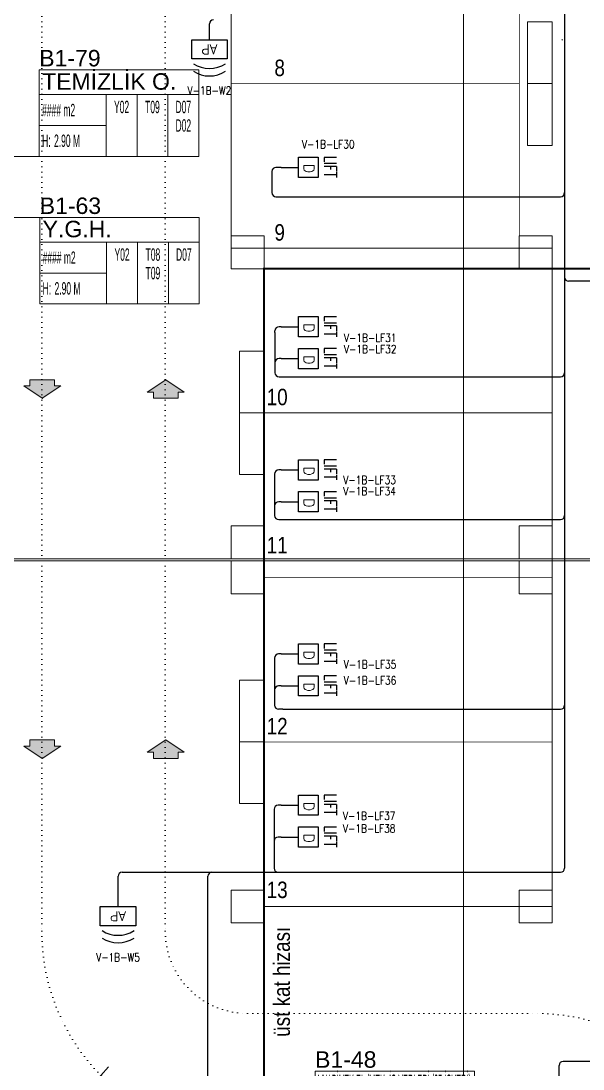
# Model space of a CAD drawing. Header units: metres. Extents: x -13621 to 152406, y -16073 to 22221.
# Drawn here: x 57050 to 58415, y 4445 to 6992 of the extents above; entities that cross this region are included whole.
import ezdxf
from ezdxf.enums import TextEntityAlignment as Align

# ---------------------------------------------------------------- set-up
doc = ezdxf.new("R2010")
doc.units = ezdxf.units.M
doc.header["$LTSCALE"] = 100
doc.header["$MEASUREMENT"] = 0
doc.linetypes.add('DOT2', pattern=[0.125, 0, -0.125])
doc.linetypes.add('HIDDEN', pattern=[0.375, 0.25, -0.125])
doc.layers.get('0').update_dxf_attribs({"color": 9, "lineweight": 9})
for name, color, linetype, lineweight in [('01', 9, 'Continuous', 9), ('05', 9, 'Continuous', 9), ('06D', 9, 'Continuous', 9), ('20', 9, 'DOT2', 9), ('21', 9, 'Continuous', 9), ('21_mahal200', 9, 'Continuous', 9), ('25', 9, 'Continuous', 9), ('Data  Tavan', 170, 'Continuous', 30), ('E-ACCESS POINT (KABLOSUZ ERİŞİM İÇİN)', 7, 'Continuous', 30), ('E-DAHİLİ DOME KAMERA', 7, 'Continuous', 30), ('E-DAHİLİ KAMERA', 7, 'Continuous', 30), ('E-DATA LIFT PRIZI', 7, 'Continuous', 30), ('E-YAZI', 7, 'Continuous', 30)]:
    doc.layers.add(name, color=color, linetype=linetype, lineweight=lineweight)
doc.styles.add('Arial', font='arial.ttf', dxfattribs={"height": 2.5})
doc.styles.add('E-YAZI', font='txttw.shx')
doc.styles.add('MuuM_TEXT-STANDART', font='ARIALN.TTF')
doc.dimstyles.new('MuuM_DIM200', dxfattribs={"dimscale": 20, "dimtxt": 2, "dimasz": 1, "dimexe": 1, "dimexo": 1, "dimgap": 1, "dimtad": 1, "dimdec": 1, "dimrnd": 0.5, "dimdsep": 46, "dimtxsty": 'MuuM_TEXT-STANDART', "dimblk": 'ARCHTICK', "dimcen": 0, "dimdle": 0.15, "dimclrd": 256, "dimclre": 256, "dimclrt": 256, "dimadec": 0, "dimazin": 0, "dimtfac": 5, "dimtdec": 1, "dimtix": 1, "dimtmove": 2, "dimatfit": 3, "dimldrblk": 'DOT', "dimfxl": 3, "dimfxlon": 1, "dimtolj": 1, "dimlwd": -1, "dimlwe": -1, "dimarcsym": 0})

# ---------------------------------------------------------------- blocks, each defined once
blk = doc.blocks.new('*U215')
at = {"layer": 'E-ACCESS POINT (KABLOSUZ ERİŞİM İÇİN)', "color": 4}
blk.add_lwpolyline([(-2.39, 3.24), (2.39, 3.24), (2.39, 0.65), (-2.39, 0.65)], close=True, dxfattribs=at)
at = {"layer": 'E-ACCESS POINT (KABLOSUZ ERİŞİM İÇİN)', "color": 3}
for centre in [(0, 1.56), (0, 0.55)]:
    blk.add_arc(centre, 3.99, 57.1828, 122.8172, dxfattribs=at)
at = {"layer": 'E-ACCESS POINT (KABLOSUZ ERİŞİM İÇİN)', "color": 3, "style": 'E-YAZI'}
blk.add_text('AP', height=1.28, dxfattribs=at).set_placement((-1.05, 1.31))
blk = doc.blocks.new('E-DATA LIFT PRIZI')
at = {"layer": 'E-DATA LIFT PRIZI', "color": 2}
blk.add_line((0, 0), (0, 42), dxfattribs=at)
blk.add_lwpolyline([(-24.6, 89.6), (24.6, 89.6), (24.6, 42), (-24.6, 42)], close=True, dxfattribs=at)
at = {"layer": 'E-DATA LIFT PRIZI', "color": 2, "style": 'E-YAZI', "width": 0.7}
blk.add_text('LIFT', height=30, dxfattribs=at).set_placement((-28, 104.2))
at = {"layer": 'E-DATA LIFT PRIZI', "color": 2, "style": 'E-YAZI'}
blk.add_text('D', height=25.6, dxfattribs=at).set_placement((-8.8, 54.6))
blk = doc.blocks.new('100_DAHİLİ DOME KAMERA')
at = {"layer": 'E-DAHİLİ DOME KAMERA', "color": 4}
for p, q in [((-1.936, 0.715), (-1.936, -0.689)), ((0.82, 0.715), (-1.936, 0.715)), ((0.82, -0.689), (0.82, 0.715)), ((0.82, 0.294), (2.131, 0.668)), ((2.131, 0.668), (2.131, -0.643)), ((-1.936, -0.689), (0.82, -0.689)), ((0.82, -0.268), (2.131, -0.643))]:
    blk.add_line(p, q, dxfattribs=at)
at = {"layer": 'E-DAHİLİ DOME KAMERA', "color": 4, "linetype": 'Continuous'}
blk.add_circle((0, 0), 2.566, dxfattribs=at)
at = {"layer": 'E-DAHİLİ KAMERA', "color": 4}
for q in [(13.416, 6.264), (13.416, -6.264)]:
    blk.add_line((2.566, 0), q, dxfattribs=at)
blk = doc.blocks.new('p-kolon_80x80')
blk.add_lwpolyline([(-40, -40), (40, -40), (40, 40), (-40, 40)], close=True)
blk = doc.blocks.new('1.bod.mimari.elk')
at = {"layer": '01'}
for p in [(1600, -2200), (2300, -2200), (1600, -2905), (2300, -2905), (1600, -2990), (2300, -2990), (1600, -3790), (2300, -3790)]:
    blk.add_blockref('p-kolon_80x80', p, dxfattribs=at)
blk = doc.blocks.new('p-işyeri')
at = {"color": 0, "const_width": 2}
blk.add_lwpolyline([(200, 0), (200, 700), (-200, 700), (-200, 0)], close=True, dxfattribs=at)
blk = doc.blocks.new('p-dilatasyon yeri')
at = {"layer": '06D'}
for points in [[(0, 5685), (5355, 5685)], [(5355, 5680), (0, 5680)]]:
    blk.add_lwpolyline(points, dxfattribs=at)
blk = doc.blocks.new('_ArchTick')
at = {"color": 0, "linetype": 'ByBlock', "const_width": 0.15}
blk.add_lwpolyline([(-0.5, -0.5), (0.5, 0.5)], dxfattribs=at)
blk = doc.blocks.new('*D467')
at = {"layer": '25', "transparency": 16777216}
for p, q in [((92079.7, 5767), (92003.8, 5767)), ((92023.8, -1056), (92023.8, 5770)), ((92079.7, -1053), (92003.8, -1053))]:
    blk.add_line(p, q, dxfattribs=at)
at = {"layer": '25', "transparency": 16777216, "xscale": 20, "yscale": 20, "zscale": 20}
for p, rotation in [((92023.8, 5767), 90), ((92023.8, -1053), 270)]:
    blk.add_blockref('_ArchTick', p, dxfattribs=dict(at, rotation=rotation))
at = {"layer": '25', "transparency": 16777216, "insert": (91978.3, 2247.9), "char_height": 50, "attachment_point": 5, "rotation": 90, "style": 'MuuM_TEXT-STANDART'}
blk.add_mtext('\\A1;6820', dxfattribs=at)
blk = doc.blocks.new('_Dot')
at = {"color": 0, "linetype": 'ByBlock', "lineweight": -2}
blk.add_line((-0.5, 0), (-1, 0), dxfattribs=at)
at = {"color": 0, "linetype": 'ByBlock', "const_width": 0.5}
blk.add_lwpolyline([(-0.25, 0, 1), (0.25, 0, 1)], format="xyb", close=True, dxfattribs=at)
blk = doc.blocks.new('0_arrow1')
blk.add_hatch(color=254).paths.add_polyline_path([(0, 0), (-22.5, -15), (-15, -15), (-15, -22.5), (15, -22.5), (15, -15), (22.5, -15)])
at = {"linetype": 'ByBlock', "lineweight": -2}
blk.add_lwpolyline([(15, -22.5), (-15, -22.5), (-15, -15), (-22.5, -15), (0, 0), (22.5, -15), (15, -15)], close=True, dxfattribs=at)
blk.add_point((0, 0))
blk = doc.blocks.new('p-birim')
blk.add_lwpolyline([(0, 0), (1, 0), (1, 1), (0, 1)], close=True)
blk = doc.blocks.new('0_roomno2')
blk.add_lwpolyline([(19.38, -10.5), (0, -10.5), (0, 0), (19.38, 0)], close=True)
for points in [[(0, -3), (19.38, -3)], [(8.12, -3), (8.12, -10.5)], [(11.88, -3), (11.88, -10.5)], [(15.62, -3), (15.62, -10.5)], [(0, -6.75), (8.12, -6.75)]]:
    blk.add_lwpolyline(points)
at = {"style": 'MuuM_TEXT-STANDART', "width": 0.6}
blk.add_text('H:', height=1.5, dxfattribs=at).set_placement((0.35, -8.61), align=Align.MIDDLE_LEFT)
at = {"style": 'Arial'}
blk.add_attdef('ODANO', (0, 1.17), '', height=2, dxfattribs=at)
blk.add_attdef('MEKANADI', text='', height=2, dxfattribs=at).set_placement((0.35, -3), align=Align.BOTTOM_LEFT)
at = {"style": 'MuuM_TEXT-STANDART', "width": 0.6}
for tag, p in [('YER01', (10, -4.5)), ('TAVAN01', (13.75, -4.5)), ('DUVAR01', (17.5, -4.5)), ('YER02', (10, -6.75)), ('TAVAN02', (13.75, -6.75)), ('DUVAR02', (17.5, -6.75)), ('YER03', (10, -9)), ('TAVAN03', (13.75, -9)), ('DUVAR03', (17.5, -9))]:
    blk.add_attdef(tag, text='', height=1.5, dxfattribs=at).set_placement(p, align=Align.MIDDLE_CENTER)
for tag, p in [('M2', (0.35, -4.88)), ('TEMIZTAVANYUKSEKLIGI', (1.8, -8.61))]:
    blk.add_attdef(tag, text='', height=1.5, dxfattribs=at).set_placement(p, align=Align.MIDDLE_LEFT)
blk = doc.blocks.new('1.bod.mimari1.elk')
at = {"layer": '06D', "linetype": 'DOT2'}
for points in [[(1100, -1400), (1100, -3850, 0.4142136), (1600, -4350), (2300, -4350)], [(1400, -1400), (1400, -3850, 0.4142136), (1600, -4050)]]:
    blk.add_lwpolyline(points, format="xyb", dxfattribs=at)
blk.add_lwpolyline([(1600, -4050), (2300, -4050)], dxfattribs=at)
blk.add_arc((2300, -4550), 500, 0, 90, dxfattribs=at)
at = {"layer": '20', "ltscale": 2, "const_width": 5}
blk.add_lwpolyline([(860, -7830), (1640, -7830), (1640, -4630), (1640, -4630), (1640, -3830), (1640, -3830), (1640, -2240), (3740, -2240), (3740, -1723.58)], dxfattribs=at)
blk.add_blockref('p-dilatasyon yeri', (0, -8630))
at = {"layer": '05', "xscale": 60.00000000000003, "yscale": 150}
for p in [(2280, -1790), (2280, -1940), (1580, -2590), (1580, -2740), (1580, -3390), (1580, -3540)]:
    blk.add_blockref('p-birim', p, dxfattribs=at)
at = {"layer": '06D', "color": 89, "linetype": 'HIDDEN', "true_color": 0x2e4d23, "rotation": 90}
for p in [(2260, -1590), (2260, -1990), (2340, -2390), (2340, -2790), (2340, -3190), (2340, -3590)]:
    blk.add_blockref('p-işyeri', p, dxfattribs=at)
at = {"layer": '06D', "xscale": -2, "yscale": 2, "zscale": 2, "rotation": 180}
for p in [(1101.16, -2554.68), (1101.16, -3430)]:
    blk.add_blockref('0_arrow1', p, dxfattribs=at)
at = {"layer": '06D', "xscale": -2, "yscale": 2, "zscale": 2}
for p in [(1401.16, -2509.68), (1401.16, -3385)]:
    blk.add_blockref('0_arrow1', p, dxfattribs=at)
at = {"layer": '21_mahal200'}
ref = blk.add_blockref('0_roomno2', (1093.91, -1756.67), dxfattribs=dict(at, xscale=20, yscale=20, zscale=20))
ref.add_attrib('ODANO', 'B1-79', (1093.91, -1748.02), dxfattribs={"layer": '0', "height": 40, "style": 'Arial'})
ref.add_attrib('MEKANADI', 'TEMİZLİK O.', dxfattribs={"layer": '0', "height": 40, "style": 'Arial'}).set_placement((1100.91, -1816.67), align=Align.BOTTOM_LEFT)
ref.add_attrib('M2', '#### m2', dxfattribs={"layer": '0', "height": 30, "style": 'MuuM_TEXT-STANDART', "width": 0.6}).set_placement((1100.91, -1854.17), align=Align.MIDDLE_LEFT)
ref.add_attrib('TEMIZTAVANYUKSEKLIGI', '2.90 M', dxfattribs={"layer": '0', "height": 30, "style": 'MuuM_TEXT-STANDART', "width": 0.6}).set_placement((1129.91, -1928.83), align=Align.MIDDLE_LEFT)
ref.add_attrib('YER01', 'Y02', dxfattribs={"layer": '0', "height": 30, "style": 'MuuM_TEXT-STANDART', "width": 0.6}).set_placement((1293.91, -1846.67), align=Align.MIDDLE_CENTER)
ref.add_attrib('TAVAN01', 'T09', dxfattribs={"layer": '0', "height": 30, "style": 'MuuM_TEXT-STANDART', "width": 0.6}).set_placement((1368.91, -1846.67), align=Align.MIDDLE_CENTER)
ref.add_attrib('DUVAR01', 'D07', dxfattribs={"layer": '0', "height": 30, "style": 'MuuM_TEXT-STANDART', "width": 0.6}).set_placement((1443.91, -1846.67), align=Align.MIDDLE_CENTER)
ref.add_attrib('DUVAR02', 'D02', dxfattribs={"layer": '0', "height": 30, "style": 'MuuM_TEXT-STANDART', "width": 0.6}).set_placement((1443.91, -1891.67), align=Align.MIDDLE_CENTER)
ref = blk.add_blockref('0_roomno2', (1095.11, -2115.36), dxfattribs=dict(at, xscale=20, yscale=20, zscale=20))
ref.add_attrib('ODANO', 'B1-63', (1095.11, -2106.71), dxfattribs={"layer": '0', "height": 40, "style": 'Arial'})
ref.add_attrib('MEKANADI', 'Y.G.H.', dxfattribs={"layer": '0', "height": 40, "style": 'Arial'}).set_placement((1102.11, -2175.36), align=Align.BOTTOM_LEFT)
ref.add_attrib('M2', '#### m2', dxfattribs={"layer": '0', "height": 30, "style": 'MuuM_TEXT-STANDART', "width": 0.6}).set_placement((1102.11, -2212.86), align=Align.MIDDLE_LEFT)
ref.add_attrib('TEMIZTAVANYUKSEKLIGI', '2.90 M', dxfattribs={"layer": '0', "height": 30, "style": 'MuuM_TEXT-STANDART', "width": 0.6}).set_placement((1131.11, -2287.52), align=Align.MIDDLE_LEFT)
ref.add_attrib('YER01', 'Y02', dxfattribs={"layer": '0', "height": 30, "style": 'MuuM_TEXT-STANDART', "width": 0.6}).set_placement((1295.11, -2205.36), align=Align.MIDDLE_CENTER)
ref.add_attrib('TAVAN01', 'T08', dxfattribs={"layer": '0', "height": 30, "style": 'MuuM_TEXT-STANDART', "width": 0.6}).set_placement((1370.11, -2205.36), align=Align.MIDDLE_CENTER)
ref.add_attrib('DUVAR01', 'D07', dxfattribs={"layer": '0', "height": 30, "style": 'MuuM_TEXT-STANDART', "width": 0.6}).set_placement((1445.11, -2205.36), align=Align.MIDDLE_CENTER)
ref.add_attrib('TAVAN02', 'T09', dxfattribs={"layer": '0', "height": 30, "style": 'MuuM_TEXT-STANDART', "width": 0.6}).set_placement((1370.11, -2250.36), align=Align.MIDDLE_CENTER)
ref = blk.add_blockref('0_roomno2', (1764.01, -4190.51), dxfattribs=dict(at, xscale=20, yscale=20, zscale=20))
ref.add_attrib('ODANO', 'B1-48', (1764.01, -4181.87), dxfattribs={"layer": '0', "height": 40, "style": 'Arial'})
ref.add_attrib('MEKANADI', 'VW BİNEK EL./MEK. İŞ YERLERİ (35 İŞYERİ)', dxfattribs={"layer": '0', "height": 40, "style": 'Arial', "width": 0.32}).set_placement((1771.01, -4250.51), align=Align.BOTTOM_LEFT)
ref.add_attrib('M2', '####### m2', dxfattribs={"layer": '0', "height": 30, "style": 'MuuM_TEXT-STANDART', "width": 0.6}).set_placement((1771.01, -4288.01), align=Align.MIDDLE_LEFT)
ref.add_attrib('TEMIZTAVANYUKSEKLIGI', '6.55 M', dxfattribs={"layer": '0', "height": 30, "style": 'MuuM_TEXT-STANDART', "width": 0.6}).set_placement((1800.01, -4362.67), align=Align.MIDDLE_LEFT)
ref.add_attrib('YER01', 'Y01', dxfattribs={"layer": '0', "height": 30, "style": 'MuuM_TEXT-STANDART', "width": 0.6}).set_placement((1964.01, -4280.51), align=Align.MIDDLE_CENTER)
ref.add_attrib('TAVAN01', 'T09', dxfattribs={"layer": '0', "height": 30, "style": 'MuuM_TEXT-STANDART', "width": 0.6}).set_placement((2039.01, -4280.51), align=Align.MIDDLE_CENTER)
ref.add_attrib('DUVAR01', 'D01', dxfattribs={"layer": '0', "height": 30, "style": 'MuuM_TEXT-STANDART', "width": 0.6}).set_placement((2114.01, -4280.51), align=Align.MIDDLE_CENTER)
ref.add_attrib('YER02', 'Y02', dxfattribs={"layer": '0', "height": 30, "style": 'MuuM_TEXT-STANDART', "width": 0.6}).set_placement((1964.01, -4325.51), align=Align.MIDDLE_CENTER)
ref.add_attrib('DUVAR02', 'D07', dxfattribs={"layer": '0', "height": 30, "style": 'MuuM_TEXT-STANDART', "width": 0.6}).set_placement((2114.01, -4325.51), align=Align.MIDDLE_CENTER)
ref.add_attrib('YER03', 'Y16 ', dxfattribs={"layer": '0', "height": 30, "style": 'MuuM_TEXT-STANDART', "width": 0.6}).set_placement((1964.01, -4370.51), align=Align.MIDDLE_CENTER)
ref.add_attrib('DUVAR03', 'D18', dxfattribs={"layer": '0', "height": 30, "style": 'MuuM_TEXT-STANDART', "width": 0.6}).set_placement((2114.01, -4370.51), align=Align.MIDDLE_CENTER)
at = {"layer": '21', "style": 'MuuM_TEXT-STANDART'}
for s, p in [('8', (1690.73, -1783.59)), ('9', (1690.73, -2183.59)), ('10', (1697.39, -2583.59)), ('11', (1697.39, -2943.59)), ('12', (1697.39, -3383.59)), ('13', (1697.39, -3781.4))]:
    blk.add_text(s, height=40, dxfattribs=at).set_placement(p, align=Align.BOTTOM_RIGHT)
blk.add_text('üst kat hizası', height=40, rotation=90, dxfattribs=at).set_placement((1702.85, -4106.66))
at = {"layer": '25'}
dim = blk.add_linear_dim(base=(2124.7, -995), p1=(2200.58, -7815), p2=(2200.58, -995), angle=90, dimstyle='MuuM_DIM200', override={"dimtxt": 2.5}, dxfattribs=at)
dim.commit()
dim.dimension.update_dxf_attribs({"geometry": '*D467', "text_midpoint": (2079.17, -4514.08), "dimtype": 128, "insert": (-89899.09, -6762)})
at = {"layer": '21_mahal200'}
for points in [[(755.12, -1966.67), (1093.91, -1966.67)], [(759.1, -2115.36), (1095.11, -2115.36)]]:
    blk.add_leader(points, dimstyle='MuuM_DIM200', override={"dimasz": 1, "dimfxl": 10}, dxfattribs=at)

msp = doc.modelspace()

# ---------------------------------------------------------------- linework, layer by layer
at = {"layer": 'Data  Tavan'}
for p, q in [((58370, 7032.8), (58370, 6575.2)), ((57507.4, 6947), (57507.4, 6985.2)), ((57659, 6626.5), (57659, 6575.2)), ((57681.8, 6636.5), (57669, 6636.5)), ((58370, 6609), (58370, 6453.6)), ((57669, 6565.2), (58360, 6565.2)), ((58370, 6453.6), (58370, 5790.3)), ((58624.8, 6359.6), (58380, 6359.6)), ((57681.8, 6249.1), (57676.6, 6249.1)), ((57666.6, 6234.8), (57666.6, 6239.6)), ((57666.6, 6234.8), (57666.6, 6137.4)), ((57681.8, 6171.6), (57676.6, 6171.6)), ((57666.6, 6161.6), (57666.6, 6137.4)), ((57676.6, 6127.4), (58360, 6127.4)), ((57665.8, 5891.2), (57665.8, 5790.3)), ((57681.8, 5901.2), (57675.8, 5901.2)), ((57665.8, 5813.8), (57665.8, 5790.3)), ((57681.8, 5823.8), (57675.8, 5823.8)), ((58370, 5795.6), (58370, 5329.4)), ((57675.8, 5780.3), (58360, 5780.3)), ((57681.8, 5453.8), (57675.4, 5453.8)), ((57665.4, 5443.8), (57665.4, 5329.4)), ((57681.8, 5376.4), (57675.4, 5376.4)), ((57665.4, 5366.4), (57665.4, 5329.4)), ((58370, 5329.4), (58370, 4933.4)), ((57686, 5319.4), (57675.4, 5319.4)), ((57686, 5319.4), (58360, 5319.4)), ((57664.3, 5076.3), (57664.3, 4965.6)), ((57681.8, 5086.3), (57674.3, 5086.3)), ((57664.3, 4998.8), (57664.3, 4933.4)), ((57681.8, 5008.8), (57674.3, 5008.8)), ((57295.3, 4923.4), (58360, 4923.4)), ((57285.3, 4840), (57285.3, 4913.4)), ((57503.4, 4142.8), (57503.4, 4913.4)), ((58449.8, 4463.5), (58366.6, 4463.5)), ((58356.6, 4404), (58356.6, 4453.5))]:
    msp.add_line(p, q, dxfattribs=at)
for centre, radius, start, end in [((57517.4, 6985.2), 10, 90, 180), ((58363.8, 6945.5), 1, 0, 90), ((57669, 6626.5), 10, 90, 180), ((57669, 6575.2), 10, 180, 270), ((58360, 6575.2), 10, 270, 0), ((58380, 6369.6), 10, 180, 270), ((57676.6, 6239.1), 10, 90, 180), ((57676.6, 6161.6), 10, 90, 180), ((57676.6, 6137.4), 10, 180, 270), ((58360, 6137.4), 10, 270, 0), ((57675.8, 5891.2), 10, 90, 180), ((57675.8, 5813.8), 10, 90, 180), ((57675.8, 5790.3), 10, 180, 270), ((58360, 5790.3), 10, 270, 0), ((57675.4, 5443.8), 10, 90, 180), ((57675.4, 5366.4), 10, 90, 180), ((57675.4, 5329.4), 10, 180, 270), ((58360, 5329.4), 10, 270, 0), ((57674.3, 5076.3), 10, 90, 180), ((57674.3, 4998.8), 10, 90, 180), ((57295.3, 4913.4), 10, 90, 180), ((57513.4, 4913.4), 10, 90, 180), ((57674.3, 4933.4), 10, 180, 270), ((58360, 4933.4), 10, 270, 0), ((58366.6, 4453.5), 10, 90, 180)]:
    msp.add_arc(centre, radius, start, end, dxfattribs=at)

# ---------------------------------------------------------------- block references
at = {"layer": '06D'}
for name in ['1.bod.mimari.elk', '1.bod.mimari1.elk']:
    msp.add_blockref(name, (56000, 8630), dxfattribs=at)
at = {"layer": 'E-ACCESS POINT (KABLOSUZ ERİŞİM İÇİN)', "xscale": 18, "yscale": 18, "zscale": 18, "rotation": 180}
for p in [(57507.4, 6958.6), (57285.3, 4851.7)]:
    msp.add_blockref('*U215', p, dxfattribs=at)
at = {"layer": 'E-DAHİLİ DOME KAMERA', "xscale": 31.2076384524024, "yscale": 31.2076384524024, "zscale": 31.2076384524024, "rotation": 78.27978872962707}
msp.add_blockref('100_DAHİLİ DOME KAMERA', (56985.9, 4080.5), dxfattribs=at)
at = {"layer": 'E-DATA LIFT PRIZI', "color": 1, "rotation": 270}
for p in [(57681.8, 6636.5), (57681.8, 6249.1), (57681.8, 6171.6), (57681.8, 5901.2), (57681.8, 5823.8), (57681.8, 5453.8), (57681.8, 5376.4), (57681.8, 5086.3), (57681.8, 5008.8)]:
    msp.add_blockref('E-DATA LIFT PRIZI', p, dxfattribs=at)

# ---------------------------------------------------------------- texts
at = {"layer": 'E-YAZI', "color": 6, "style": 'E-YAZI', "width": 0.8}
for s, p in [('V-1B-W2', (57454.1, 6813.3)), ('V-1B-LF30', (57732.3, 6682.8)), ('V-1B-LF31', (57834.2, 6212.3)), ('V-1B-LF32', (57834.2, 6184.8)), ('V-1B-LF33', (57832.7, 5866.9)), ('V-1B-LF34', (57832.7, 5839.5)), ('V-1B-LF35', (57833.7, 5418.4)), ('V-1B-LF36', (57833.7, 5379.5)), ('V-1B-LF37', (57831.7, 5050.3)), ('V-1B-LF38', (57831.7, 5019.6)), ('V-1B-W5', (57232.1, 4706.4))]:
    msp.add_text(s, height=20, dxfattribs=at).set_placement(p)

doc.saveas('drawing.dxf')
